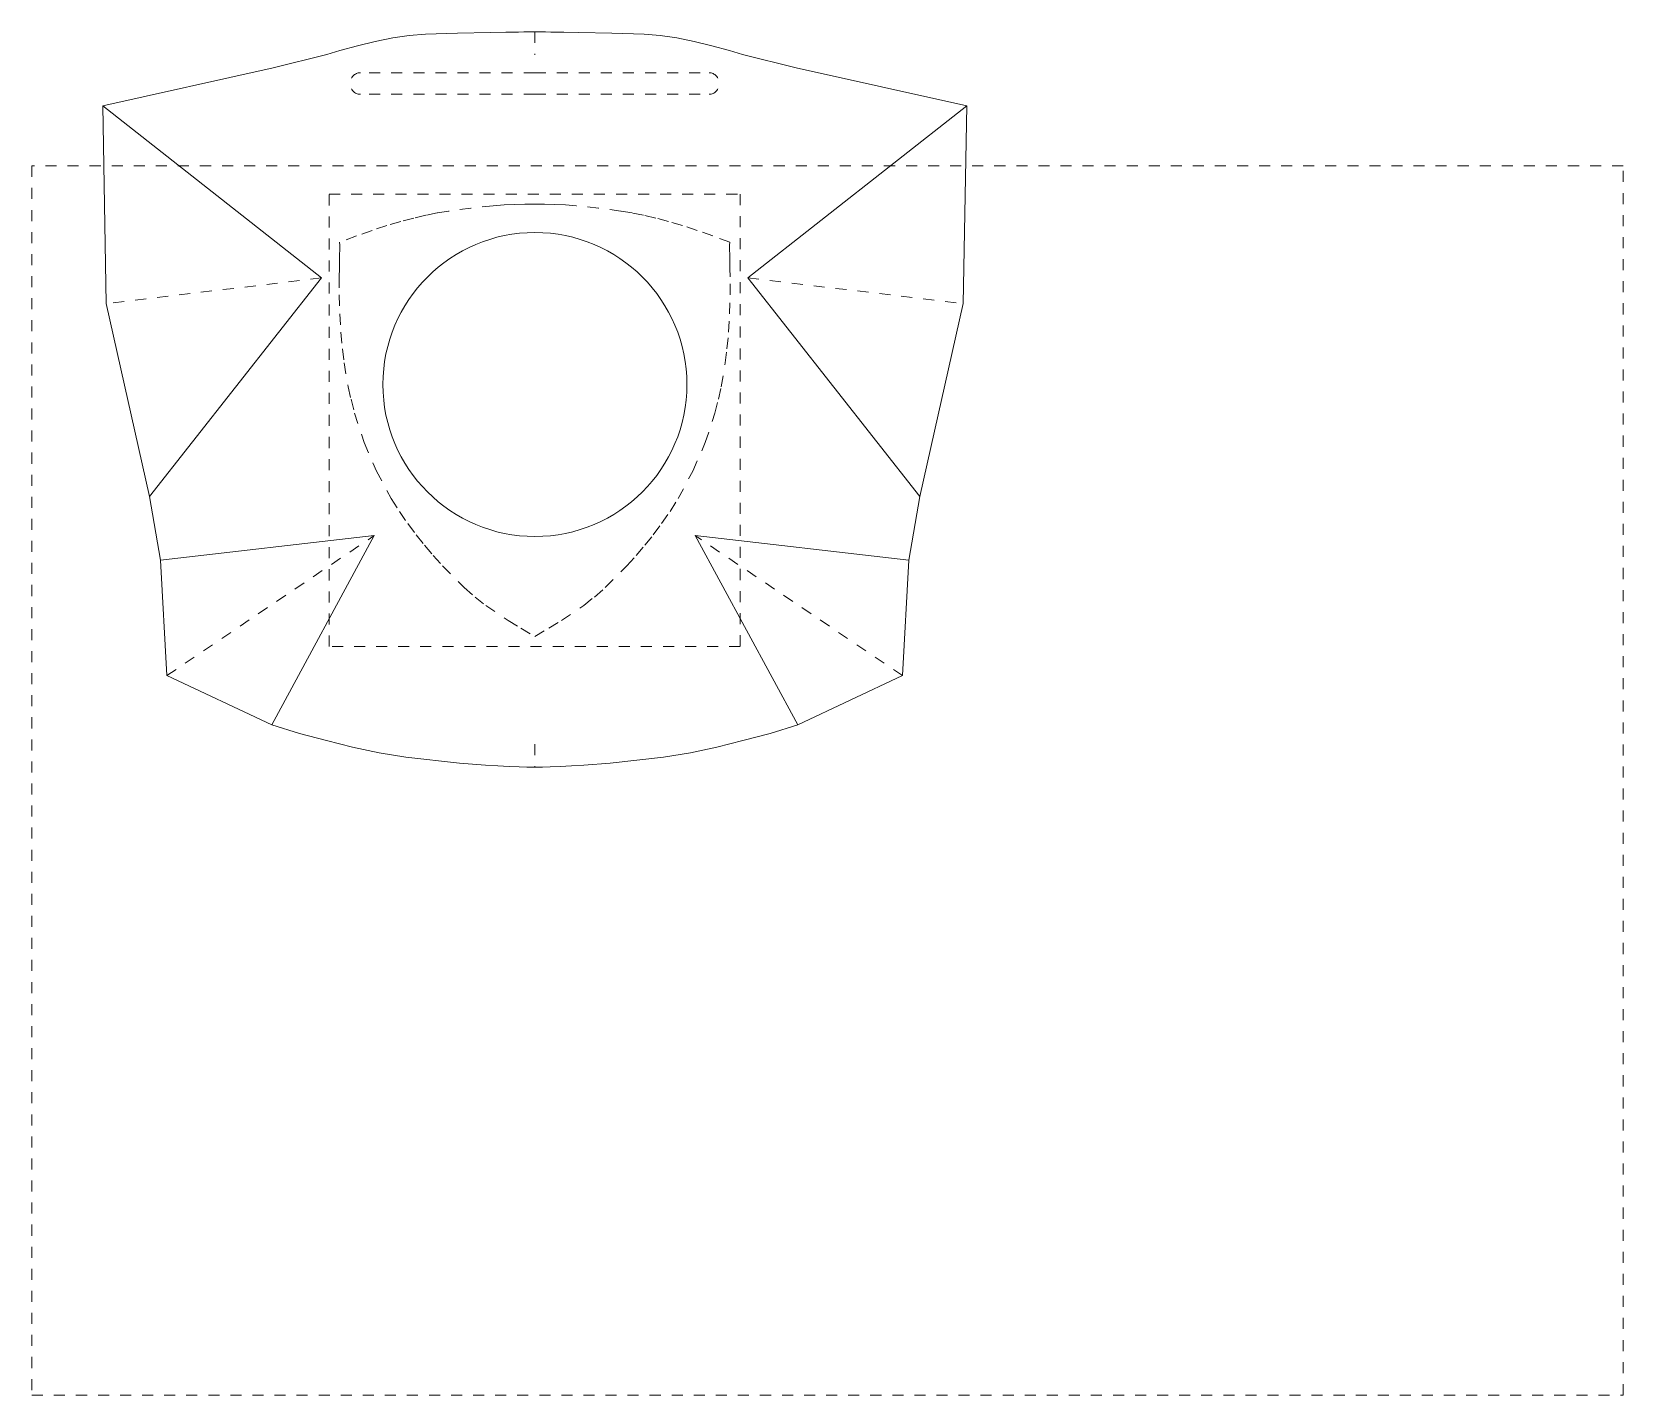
# Model space of a CAD drawing. Header units: inches. Extents: x 0.9 to 15.4, y -13.3 to -0.9.
import ezdxf

# ---------------------------------------------------------------- set-up
doc = ezdxf.new("R2010")
doc.units = ezdxf.units.IN
doc.header["$MEASUREMENT"] = 0
for name, pattern in [('AI-Linetype-1', [0.055556, 0.027778, -0.027778]), ('AI-Linetype-10', [0.055556, 0.027778, -0.027778]), ('AI-Linetype-11', [0.055556, 0.027778, -0.027778]), ('AI-Linetype-12', [0.055556, 0.027778, -0.027778]), ('AI-Linetype-13', [0.166667, 0.083333, -0.083333]), ('AI-Linetype-14', [0.166667, 0.083333, -0.083333]), ('AI-Linetype-15', [0.166667, 0.083333, -0.083333]), ('AI-Linetype-2', [0.055556, 0.027778, -0.027778]), ('AI-Linetype-3', [0.166667, 0.083333, -0.083333]), ('AI-Linetype-4', [0.055556, 0.027778, -0.027778]), ('AI-Linetype-5', [0.055556, 0.027778, -0.027778]), ('AI-Linetype-6', [0.055556, 0.027778, -0.027778]), ('AI-Linetype-7', [0.055556, 0.027778, -0.027778]), ('AI-Linetype-8', [0.055556, 0.027778, -0.027778]), ('AI-Linetype-9', [0.055556, 0.027778, -0.027778])]:
    doc.linetypes.add(name, pattern=pattern)
doc.layers.add('Layer 1', color=7, linetype='Continuous')

# ---------------------------------------------------------------- blocks, each defined once
blk = doc.blocks.new('block 2')
at = {"layer": 'Layer 1', "color": 49, "linetype": 'AI-Linetype-1', "lineweight": 9, "true_color": 0x3f3f3f}
blk.add_lwpolyline([(5.5, -0.916), (5.5, -1.124)], dxfattribs=at)
blk = doc.blocks.new('block 3')
at = {"layer": 'Layer 1', "color": 49, "linetype": 'AI-Linetype-2', "lineweight": 9, "true_color": 0x3f3f3f}
blk.add_lwpolyline([(5.5, -7.376), (5.5, -7.584)], dxfattribs=at)
blk = doc.blocks.new('block 4')
at = {"layer": 'Layer 1', "color": 49, "lineweight": 9, "true_color": 0x3f3f3f}
blk.add_lwpolyline([(7.433, -3.147), (9.416, -1.588)], dxfattribs=at)
blk = doc.blocks.new('block 5')
at = {"layer": 'Layer 1', "color": 49, "linetype": 'AI-Linetype-3', "lineweight": 9, "true_color": 0x3f3f3f}
blk.add_lwpolyline([(7.433, -3.147), (9.384, -3.381)], dxfattribs=at)
blk = doc.blocks.new('block 6')
at = {"layer": 'Layer 1', "color": 49, "lineweight": 9, "true_color": 0x3f3f3f}
blk.add_lwpolyline([(9.416, -1.588), (9.384, -3.381)], dxfattribs=at)
blk = doc.blocks.new('block 7')
at = {"layer": 'Layer 1', "color": 49, "lineweight": 9, "true_color": 0x3f3f3f}
blk.add_lwpolyline([(9.416, -1.588), (7.87, -1.242)], dxfattribs=at)
blk = doc.blocks.new('block 8')
at = {"layer": 'Layer 1', "color": 49, "lineweight": 9, "true_color": 0x3f3f3f}
blk.add_lwpolyline([(5.5, -0.916), (5.524, -0.917), (5.556, -0.917), (5.597, -0.917), (5.646, -0.918), (5.701, -0.918), (5.763, -0.918), (5.901, -0.921), (6.199, -0.928), (6.491, -0.939), (6.637, -0.95), (6.787, -0.971), (6.945, -1.003), (7.107, -1.043), (7.265, -1.087), (7.385, -1.121)], dxfattribs=at)
blk = doc.blocks.new('block 9')
at = {"layer": 'Layer 1', "color": 49, "linetype": 'AI-Linetype-4', "lineweight": 9, "true_color": 0x3f3f3f}
blk.add_lwpolyline([(5.5, -1.287), (7.08, -1.287)], dxfattribs=at)
blk = doc.blocks.new('block 10')
at = {"layer": 'Layer 1', "color": 49, "linetype": 'AI-Linetype-5', "lineweight": 9, "true_color": 0x3f3f3f}
blk.add_lwpolyline([(5.5, -1.483), (7.08, -1.483)], dxfattribs=at)
blk = doc.blocks.new('block 11')
at = {"layer": 'Layer 1', "color": 49, "linetype": 'AI-Linetype-6', "lineweight": 9, "true_color": 0x3f3f3f}
blk.add_open_spline([(7.08, -1.483), (7.132, -1.483), (7.173, -1.439), (7.173, -1.385), (7.173, -1.331), (7.132, -1.287), (7.08, -1.287)], degree=3, knots=[0, 0, 0, 0, 1, 1, 1, 2, 2, 2, 2], dxfattribs=at)
blk = doc.blocks.new('block 12')
at = {"layer": 'Layer 1', "color": 49, "linetype": 'AI-Linetype-7', "lineweight": 9, "true_color": 0x3f3f3f}
blk.add_open_spline([(3.92, -1.287), (3.868, -1.287), (3.827, -1.331), (3.827, -1.385), (3.827, -1.439), (3.868, -1.483), (3.92, -1.483)], degree=3, knots=[0, 0, 0, 0, 1, 1, 1, 2, 2, 2, 2], dxfattribs=at)
blk = doc.blocks.new('block 13')
at = {"layer": 'Layer 1', "color": 49, "linetype": 'AI-Linetype-8', "lineweight": 9, "true_color": 0x3f3f3f}
blk.add_lwpolyline([(5.5, -1.483), (3.92, -1.483)], dxfattribs=at)
blk = doc.blocks.new('block 14')
at = {"layer": 'Layer 1', "color": 49, "linetype": 'AI-Linetype-9', "lineweight": 9, "true_color": 0x3f3f3f}
blk.add_lwpolyline([(5.5, -1.287), (3.92, -1.287)], dxfattribs=at)
blk = doc.blocks.new('block 15')
at = {"layer": 'Layer 1', "color": 49, "lineweight": 9, "true_color": 0x3f3f3f}
blk.add_lwpolyline([(5.5, -0.916), (5.476, -0.917), (5.444, -0.917), (5.403, -0.917), (5.354, -0.918), (5.299, -0.918), (5.237, -0.918), (5.099, -0.921), (4.801, -0.928), (4.509, -0.939), (4.363, -0.95), (4.213, -0.971), (4.055, -1.003), (3.893, -1.043), (3.735, -1.087), (3.615, -1.121)], dxfattribs=at)
blk = doc.blocks.new('block 16')
at = {"layer": 'Layer 1', "color": 49, "lineweight": 9, "true_color": 0x3f3f3f}
blk.add_lwpolyline([(1.584, -1.588), (3.13, -1.242)], dxfattribs=at)
blk = doc.blocks.new('block 18')
at = {"layer": 'Layer 1', "color": 49, "lineweight": 9, "true_color": 0x3f3f3f}
blk.add_open_spline([(4.124, -4.114), (4.124, -3.353), (4.741, -2.736), (5.502, -2.736), (6.263, -2.736), (6.88, -3.353), (6.88, -4.114), (6.88, -4.875), (6.263, -5.492), (5.502, -5.492), (4.741, -5.492), (4.124, -4.875), (4.124, -4.114), (4.124, -4.114), (4.124, -4.114), (4.124, -4.114)], degree=3, knots=[0, 0, 0, 0, 1, 1, 1, 2, 2, 2, 3, 3, 3, 4, 4, 4, 5, 5, 5, 5], dxfattribs=at)
blk = doc.blocks.new('block 21')
at = {"layer": 'Layer 1', "color": 49, "linetype": 'AI-Linetype-11', "lineweight": 9, "true_color": 0x3f3f3f}
blk.add_lwpolyline([(0.942, -13.278), (15.366, -13.278), (15.366, -2.132), (0.942, -2.132), (0.942, -13.278)], dxfattribs=at)
at = {"layer": 'Layer 1', "color": 49, "linetype": 'AI-Linetype-10', "lineweight": 9, "true_color": 0x3f3f3f}
blk.add_lwpolyline([(3.637, -2.387), (7.363, -2.387), (7.363, -6.49), (3.637, -6.49), (3.637, -2.387)], dxfattribs=at)
blk = doc.blocks.new('block 20')
at = {"layer": 'Layer 1', "color": 49, "linetype": 'AI-Linetype-12', "lineweight": 9, "true_color": 0x3f3f3f}
blk.add_lwpolyline([(5.5, -6.398), (5.627, -6.324), (5.742, -6.254), (5.944, -6.118), (6.041, -6.041), (6.14, -5.954), (6.335, -5.759), (6.42, -5.664), (6.498, -5.572), (6.574, -5.477), (6.65, -5.375), (6.727, -5.265), (6.801, -5.147), (6.934, -4.899), (7.046, -4.641), (7.133, -4.374), (7.165, -4.248), (7.191, -4.134), (7.227, -3.919), (7.243, -3.791), (7.257, -3.641), (7.267, -3.473), (7.272, -3.3), (7.271, -3.137), (7.27, -3.063), (7.269, -2.997), (7.268, -2.939), (7.267, -2.891), (7.267, -2.852), (7.268, -2.824), (7.116, -2.767), (6.973, -2.717), (6.839, -2.673), (6.714, -2.636), (6.597, -2.605), (6.487, -2.58), (6.383, -2.559), (6.281, -2.542), (6.078, -2.515), (5.876, -2.493), (5.778, -2.486), (5.682, -2.481), (5.589, -2.478), (5.5, -2.478), (5.411, -2.478), (5.318, -2.481), (5.222, -2.486), (5.124, -2.493), (4.922, -2.515), (4.719, -2.542), (4.617, -2.559), (4.513, -2.58), (4.403, -2.605), (4.286, -2.636), (4.161, -2.673), (4.027, -2.717), (3.884, -2.767), (3.732, -2.824), (3.733, -2.852), (3.733, -2.891), (3.732, -2.939), (3.731, -2.997), (3.73, -3.063), (3.729, -3.137), (3.728, -3.3), (3.733, -3.473), (3.743, -3.641), (3.757, -3.791), (3.773, -3.919), (3.809, -4.134), (3.835, -4.248), (3.867, -4.374), (3.954, -4.641), (4.066, -4.899), (4.199, -5.147), (4.273, -5.265), (4.35, -5.375), (4.426, -5.477), (4.502, -5.572), (4.58, -5.664), (4.665, -5.759), (4.86, -5.954), (4.959, -6.041), (5.056, -6.118), (5.258, -6.254), (5.373, -6.324), (5.5, -6.398)], dxfattribs=at)
at = {"layer": 'Layer 1'}
blk.add_blockref('block 21', (0, 0), dxfattribs=at)
blk = doc.blocks.new('block 19')
at = {"layer": 'Layer 1'}
blk.add_blockref('block 20', (0, 0), dxfattribs=at)
blk = doc.blocks.new('block 17')
at = {"layer": 'Layer 1'}
for name in ['block 19', 'block 18']:
    blk.add_blockref(name, (0, 0), dxfattribs=at)
blk = doc.blocks.new('block 22')
at = {"layer": 'Layer 1', "color": 49, "lineweight": 9, "true_color": 0x3f3f3f}
blk.add_lwpolyline([(5.5, -7.583), (5.524, -7.584), (5.571, -7.584), (5.641, -7.582), (5.73, -7.579), (5.833, -7.573), (5.945, -7.566), (6.183, -7.547), (6.668, -7.492), (6.911, -7.453), (7.152, -7.403), (7.388, -7.343), (7.633, -7.279), (7.884, -7.199)], dxfattribs=at)
blk = doc.blocks.new('block 23')
at = {"layer": 'Layer 1', "color": 49, "lineweight": 9, "true_color": 0x3f3f3f}
blk.add_lwpolyline([(7.433, -3.147), (8.992, -5.13)], dxfattribs=at)
blk = doc.blocks.new('block 24')
at = {"layer": 'Layer 1', "color": 49, "lineweight": 9, "true_color": 0x3f3f3f}
blk.add_lwpolyline([(8.992, -5.13), (9.384, -3.381)], dxfattribs=at)
blk = doc.blocks.new('block 26')
at = {"layer": 'Layer 1', "color": 49, "lineweight": 9, "true_color": 0x3f3f3f}
blk.add_lwpolyline([(3.567, -3.147), (1.584, -1.588)], dxfattribs=at)
blk = doc.blocks.new('block 27')
at = {"layer": 'Layer 1', "color": 49, "linetype": 'AI-Linetype-14', "lineweight": 9, "true_color": 0x3f3f3f}
blk.add_lwpolyline([(3.567, -3.147), (1.616, -3.381)], dxfattribs=at)
blk = doc.blocks.new('block 28')
at = {"layer": 'Layer 1', "color": 49, "lineweight": 9, "true_color": 0x3f3f3f}
blk.add_lwpolyline([(1.584, -1.588), (1.616, -3.381)], dxfattribs=at)
blk = doc.blocks.new('block 29')
at = {"layer": 'Layer 1', "color": 49, "lineweight": 9, "true_color": 0x3f3f3f}
blk.add_lwpolyline([(5.5, -7.583), (5.476, -7.584), (5.429, -7.584), (5.359, -7.582), (5.27, -7.579), (5.167, -7.573), (5.055, -7.566), (4.817, -7.547), (4.332, -7.492), (4.089, -7.453), (3.848, -7.403), (3.612, -7.343), (3.367, -7.279), (3.116, -7.199)], dxfattribs=at)
blk = doc.blocks.new('block 30')
at = {"layer": 'Layer 1', "color": 49, "lineweight": 9, "true_color": 0x3f3f3f}
blk.add_lwpolyline([(3.567, -3.147), (2.008, -5.13)], dxfattribs=at)
blk = doc.blocks.new('block 31')
at = {"layer": 'Layer 1', "color": 49, "lineweight": 9, "true_color": 0x3f3f3f}
blk.add_lwpolyline([(2.008, -5.13), (1.616, -3.381)], dxfattribs=at)
blk = doc.blocks.new('block 25')
at = {"layer": 'Layer 1', "color": 49, "lineweight": 9, "true_color": 0x3f3f3f}
for points in [[(2.008, -5.13), (2.108, -5.706)], [(4.046, -5.484), (2.108, -5.706)], [(4.046, -5.484), (3.116, -7.199)], [(2.108, -5.706), (2.166, -6.753)], [(3.116, -7.199), (2.166, -6.753)]]:
    blk.add_lwpolyline(points, dxfattribs=at)
at = {"layer": 'Layer 1', "color": 49, "linetype": 'AI-Linetype-15', "lineweight": 9, "true_color": 0x3f3f3f}
blk.add_lwpolyline([(2.166, -6.753), (4.046, -5.484)], dxfattribs=at)
at = {"layer": 'Layer 1'}
for name in ['block 26', 'block 28', 'block 27', 'block 30', 'block 31', 'block 29']:
    blk.add_blockref(name, (0, 0), dxfattribs=at)

msp = doc.modelspace()

# ---------------------------------------------------------------- linework, layer by layer
at = {"layer": 'Layer 1', "color": 49, "lineweight": 9, "true_color": 0x3f3f3f}
for points in [[(3.615, -1.121), (3.13, -1.242)], [(7.385, -1.121), (7.87, -1.242)], [(8.992, -5.13), (8.892, -5.706)], [(6.954, -5.484), (8.892, -5.706)], [(6.954, -5.484), (7.884, -7.199)], [(8.892, -5.706), (8.834, -6.753)], [(7.884, -7.199), (8.834, -6.753)]]:
    msp.add_lwpolyline(points, dxfattribs=at)
at = {"layer": 'Layer 1', "color": 49, "linetype": 'AI-Linetype-13', "lineweight": 9, "true_color": 0x3f3f3f}
msp.add_lwpolyline([(8.834, -6.753), (6.954, -5.484)], dxfattribs=at)

# ---------------------------------------------------------------- block references
at = {"layer": 'Layer 1'}
for name in ['block 15', 'block 2', 'block 8', 'block 16', 'block 12', 'block 14', 'block 9', 'block 11', 'block 7', 'block 13', 'block 10', 'block 25', 'block 4', 'block 6', 'block 17', 'block 5', 'block 23', 'block 24', 'block 22', 'block 3']:
    msp.add_blockref(name, (0, 0), dxfattribs=at)

doc.saveas('drawing.dxf')
